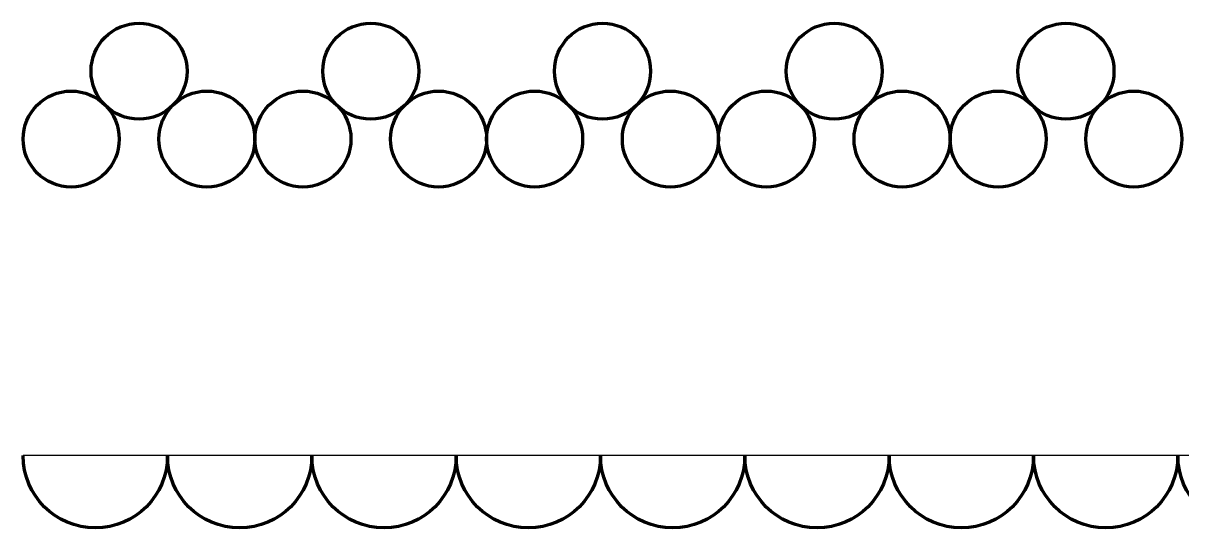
# Model space of a CAD drawing. Header units: centimetres. Extents: x -18.5 to 18.5, y -10.1 to 10.4.
# Drawn here: x -17.92 to -10.27, y -2.71 to 0.62 of the extents above; entities that cross this region are included whole.
import ezdxf

# ---------------------------------------------------------------- set-up
doc = ezdxf.new("R2010")
doc.units = ezdxf.units.CM
doc.header["$MEASUREMENT"] = 0
doc.layers.add('Layer 1', color=7, linetype='Continuous')

msp = doc.modelspace()

# ---------------------------------------------------------------- linework, layer by layer
at = {"layer": 'Layer 1', "color": 7, "lineweight": 211}
for centre, major_axis in [((-17.1543, 0.30248), (0, 0.31686)), ((-15.62509, 0.30248), (0, 0.31686)), ((-14.09587, 0.30248), (0, 0.31686)), ((-12.56666, 0.30248), (0, 0.31686)), ((-11.03745, 0.30248), (0, 0.31686)), ((-17.60205, -0.14524), (0, 0.31686)), ((-16.70655, -0.14524), (0, 0.31686)), ((-16.07284, -0.14524), (0, 0.31686)), ((-15.17733, -0.14524), (0, 0.31686)), ((-14.54363, -0.14524), (0, 0.31686)), ((-13.64812, -0.14524), (0, 0.31686)), ((-13.01442, -0.14524), (0, 0.31686)), ((-12.11893, -0.14524), (0, 0.31684)), ((-11.4852, -0.14524), (0, 0.31686)), ((-10.5897, -0.14524), (0, 0.31686))]:
    msp.add_ellipse(centre, major_axis=major_axis, ratio=1, dxfattribs=at)
at = {"layer": 'Layer 1', "color": 7}
for points, knots in [([(-16.96642, -2.23384), (-16.96642, -2.49686), (-17.17965, -2.71009), (-17.44267, -2.71009), (-17.44267, -2.71009), (-17.70569, -2.71009), (-17.91892, -2.49686), (-17.91892, -2.23384), (-17.91892, -2.23384), (-17.91892, -2.23384), (-16.96642, -2.23384), (-16.96642, -2.23384)], [0, 0, 0, 0, 0.25, 0.25, 0.25, 0.25, 0.5, 0.5, 0.5, 0.5, 1, 1, 1, 1]), ([(-16.96642, -2.23384), (-16.96642, -2.23384), (-16.96642, -2.23384), (-16.96642, -2.23384), (-16.96642, -2.23384), (-16.96642, -2.23384), (-16.96642, -2.23384), (-16.96642, -2.23384)], [0, 0, 0, 0, 0.3333333, 0.3333333, 0.3333333, 0.3333333, 1, 1, 1, 1]), ([(-16.01392, -2.23384), (-16.01392, -2.49686), (-16.22715, -2.71009), (-16.49017, -2.71009), (-16.49017, -2.71009), (-16.75319, -2.71009), (-16.96642, -2.49686), (-16.96642, -2.23384), (-16.96642, -2.23384), (-16.96642, -2.23384), (-16.01392, -2.23384), (-16.01392, -2.23384)], [0, 0, 0, 0, 0.25, 0.25, 0.25, 0.25, 0.5, 0.5, 0.5, 0.5, 1, 1, 1, 1]), ([(-16.01392, -2.23384), (-16.01392, -2.23384), (-16.01392, -2.23384), (-16.01392, -2.23384), (-16.01392, -2.23384), (-16.01392, -2.23384), (-16.01392, -2.23384), (-16.01392, -2.23384)], [0, 0, 0, 0, 0.3333333, 0.3333333, 0.3333333, 0.3333333, 1, 1, 1, 1]), ([(-15.06142, -2.23384), (-15.06142, -2.49686), (-15.27465, -2.71009), (-15.53767, -2.71009), (-15.53767, -2.71009), (-15.80069, -2.71009), (-16.01392, -2.49686), (-16.01392, -2.23384), (-16.01392, -2.23384), (-16.01392, -2.23384), (-15.06142, -2.23384), (-15.06142, -2.23384)], [0, 0, 0, 0, 0.25, 0.25, 0.25, 0.25, 0.5, 0.5, 0.5, 0.5, 1, 1, 1, 1]), ([(-15.06142, -2.23384), (-15.06142, -2.23384), (-15.06142, -2.23384), (-15.06142, -2.23384), (-15.06142, -2.23384), (-15.06142, -2.23384), (-15.06142, -2.23384), (-15.06142, -2.23384)], [0, 0, 0, 0, 0.3333333, 0.3333333, 0.3333333, 0.3333333, 1, 1, 1, 1]), ([(-14.10892, -2.23384), (-14.10892, -2.49686), (-14.32215, -2.71009), (-14.58517, -2.71009), (-14.58517, -2.71009), (-14.84819, -2.71009), (-15.06142, -2.49686), (-15.06142, -2.23384), (-15.06142, -2.23384), (-15.06142, -2.23384), (-14.10892, -2.23384), (-14.10892, -2.23384)], [0, 0, 0, 0, 0.25, 0.25, 0.25, 0.25, 0.5, 0.5, 0.5, 0.5, 1, 1, 1, 1]), ([(-14.10892, -2.23384), (-14.10892, -2.23384), (-14.10892, -2.23384), (-14.10892, -2.23384), (-14.10892, -2.23384), (-14.10892, -2.23384), (-14.10892, -2.23384), (-14.10892, -2.23384)], [0, 0, 0, 0, 0.3333333, 0.3333333, 0.3333333, 0.3333333, 1, 1, 1, 1]), ([(-13.15642, -2.23384), (-13.15642, -2.49686), (-13.36965, -2.71009), (-13.63267, -2.71009), (-13.63267, -2.71009), (-13.89569, -2.71009), (-14.10892, -2.49686), (-14.10892, -2.23384), (-14.10892, -2.23384), (-14.10892, -2.23384), (-13.15642, -2.23384), (-13.15642, -2.23384)], [0, 0, 0, 0, 0.25, 0.25, 0.25, 0.25, 0.5, 0.5, 0.5, 0.5, 1, 1, 1, 1]), ([(-13.15642, -2.23384), (-13.15642, -2.23384), (-13.15642, -2.23384), (-13.15642, -2.23384), (-13.15642, -2.23384), (-13.15642, -2.23384), (-13.15642, -2.23384), (-13.15642, -2.23384)], [0, 0, 0, 0, 0.3333333, 0.3333333, 0.3333333, 0.3333333, 1, 1, 1, 1]), ([(-12.20392, -2.23384), (-12.20392, -2.49686), (-12.41715, -2.71009), (-12.68017, -2.71009), (-12.68017, -2.71009), (-12.94319, -2.71009), (-13.15642, -2.49686), (-13.15642, -2.23384), (-13.15642, -2.23384), (-13.15642, -2.23384), (-12.20392, -2.23384), (-12.20392, -2.23384)], [0, 0, 0, 0, 0.25, 0.25, 0.25, 0.25, 0.5, 0.5, 0.5, 0.5, 1, 1, 1, 1]), ([(-12.20392, -2.23384), (-12.20392, -2.23384), (-12.20392, -2.23384), (-12.20392, -2.23384), (-12.20392, -2.23384), (-12.20392, -2.23384), (-12.20392, -2.23384), (-12.20392, -2.23384)], [0, 0, 0, 0, 0.3333333, 0.3333333, 0.3333333, 0.3333333, 1, 1, 1, 1]), ([(-11.25142, -2.23384), (-11.25142, -2.49686), (-11.46465, -2.71009), (-11.72767, -2.71009), (-11.72767, -2.71009), (-11.99069, -2.71009), (-12.20392, -2.49686), (-12.20392, -2.23384), (-12.20392, -2.23384), (-12.20392, -2.23384), (-11.25142, -2.23384), (-11.25142, -2.23384)], [0, 0, 0, 0, 0.25, 0.25, 0.25, 0.25, 0.5, 0.5, 0.5, 0.5, 1, 1, 1, 1]), ([(-11.25142, -2.23384), (-11.25142, -2.23384), (-11.25142, -2.23384), (-11.25142, -2.23384), (-11.25142, -2.23384), (-11.25142, -2.23384), (-11.25142, -2.23384), (-11.25142, -2.23384)], [0, 0, 0, 0, 0.3333333, 0.3333333, 0.3333333, 0.3333333, 1, 1, 1, 1]), ([(-10.29892, -2.23384), (-10.29892, -2.49686), (-10.51215, -2.71009), (-10.77517, -2.71009), (-10.77517, -2.71009), (-11.03822, -2.71009), (-11.25142, -2.49686), (-11.25142, -2.23384), (-11.25142, -2.23384), (-11.25142, -2.23384), (-10.29892, -2.23384), (-10.29892, -2.23384)], [0, 0, 0, 0, 0.25, 0.25, 0.25, 0.25, 0.5, 0.5, 0.5, 0.5, 1, 1, 1, 1]), ([(-10.29892, -2.23384), (-10.29892, -2.23384), (-10.29892, -2.23384), (-10.29892, -2.23384), (-10.29892, -2.23384), (-10.29892, -2.23384), (-10.29892, -2.23384), (-10.29892, -2.23384)], [0, 0, 0, 0, 0.3333333, 0.3333333, 0.3333333, 0.3333333, 1, 1, 1, 1]), ([(-9.34642, -2.23384), (-9.34642, -2.49686), (-9.55965, -2.71009), (-9.82267, -2.71009), (-9.82267, -2.71009), (-10.08569, -2.71009), (-10.29892, -2.49686), (-10.29892, -2.23384), (-10.29892, -2.23384), (-10.29892, -2.23384), (-9.34642, -2.23384), (-9.34642, -2.23384)], [0, 0, 0, 0, 0.25, 0.25, 0.25, 0.25, 0.5, 0.5, 0.5, 0.5, 1, 1, 1, 1])]:
    msp.add_open_spline(points, degree=3, knots=knots, dxfattribs=at)
at = {"layer": 'Layer 1', "lineweight": 211}
for points in [[(-16.96642, -2.23384), (-16.96642, -2.49686), (-17.17965, -2.71009), (-17.44267, -2.71009), (-17.44267, -2.71009), (-17.70569, -2.71009), (-17.91892, -2.49686), (-17.91892, -2.23384)], [(-16.96642, -2.23384), (-16.96642, -2.23384), (-16.96642, -2.23384), (-16.96642, -2.23384), (-16.96642, -2.23384), (-16.96642, -2.23384), (-16.96642, -2.23384), (-16.96642, -2.23384)], [(-16.01392, -2.23384), (-16.01392, -2.49686), (-16.22715, -2.71009), (-16.49017, -2.71009), (-16.49017, -2.71009), (-16.75319, -2.71009), (-16.96642, -2.49686), (-16.96642, -2.23384)], [(-16.01392, -2.23384), (-16.01392, -2.23384), (-16.01392, -2.23384), (-16.01392, -2.23384), (-16.01392, -2.23384), (-16.01392, -2.23384), (-16.01392, -2.23384), (-16.01392, -2.23384)], [(-15.06142, -2.23384), (-15.06142, -2.49686), (-15.27465, -2.71009), (-15.53767, -2.71009), (-15.53767, -2.71009), (-15.80069, -2.71009), (-16.01392, -2.49686), (-16.01392, -2.23384)], [(-15.06142, -2.23384), (-15.06142, -2.23384), (-15.06142, -2.23384), (-15.06142, -2.23384), (-15.06142, -2.23384), (-15.06142, -2.23384), (-15.06142, -2.23384), (-15.06142, -2.23384)], [(-14.10892, -2.23384), (-14.10892, -2.49686), (-14.32215, -2.71009), (-14.58517, -2.71009), (-14.58517, -2.71009), (-14.84819, -2.71009), (-15.06142, -2.49686), (-15.06142, -2.23384)], [(-14.10892, -2.23384), (-14.10892, -2.23384), (-14.10892, -2.23384), (-14.10892, -2.23384), (-14.10892, -2.23384), (-14.10892, -2.23384), (-14.10892, -2.23384), (-14.10892, -2.23384)], [(-13.15642, -2.23384), (-13.15642, -2.49686), (-13.36965, -2.71009), (-13.63267, -2.71009), (-13.63267, -2.71009), (-13.89569, -2.71009), (-14.10892, -2.49686), (-14.10892, -2.23384)], [(-13.15642, -2.23384), (-13.15642, -2.23384), (-13.15642, -2.23384), (-13.15642, -2.23384), (-13.15642, -2.23384), (-13.15642, -2.23384), (-13.15642, -2.23384), (-13.15642, -2.23384)], [(-12.20392, -2.23384), (-12.20392, -2.49686), (-12.41715, -2.71009), (-12.68017, -2.71009), (-12.68017, -2.71009), (-12.94319, -2.71009), (-13.15642, -2.49686), (-13.15642, -2.23384)], [(-12.20392, -2.23384), (-12.20392, -2.23384), (-12.20392, -2.23384), (-12.20392, -2.23384), (-12.20392, -2.23384), (-12.20392, -2.23384), (-12.20392, -2.23384), (-12.20392, -2.23384)], [(-11.25142, -2.23384), (-11.25142, -2.49686), (-11.46465, -2.71009), (-11.72767, -2.71009), (-11.72767, -2.71009), (-11.99069, -2.71009), (-12.20392, -2.49686), (-12.20392, -2.23384)], [(-11.25142, -2.23384), (-11.25142, -2.23384), (-11.25142, -2.23384), (-11.25142, -2.23384), (-11.25142, -2.23384), (-11.25142, -2.23384), (-11.25142, -2.23384), (-11.25142, -2.23384)], [(-10.29892, -2.23384), (-10.29892, -2.49686), (-10.51215, -2.71009), (-10.77517, -2.71009), (-10.77517, -2.71009), (-11.03822, -2.71009), (-11.25142, -2.49686), (-11.25142, -2.23384)], [(-10.29892, -2.23384), (-10.29892, -2.23384), (-10.29892, -2.23384), (-10.29892, -2.23384), (-10.29892, -2.23384), (-10.29892, -2.23384), (-10.29892, -2.23384), (-10.29892, -2.23384)], [(-9.34642, -2.23384), (-9.34642, -2.49686), (-9.55965, -2.71009), (-9.82267, -2.71009), (-9.82267, -2.71009), (-10.08569, -2.71009), (-10.29892, -2.49686), (-10.29892, -2.23384)]]:
    msp.add_open_spline(points, degree=3, knots=[0, 0, 0, 0, 0.3333333, 0.3333333, 0.3333333, 0.3333333, 1, 1, 1, 1], dxfattribs=at)

doc.saveas('drawing.dxf')
